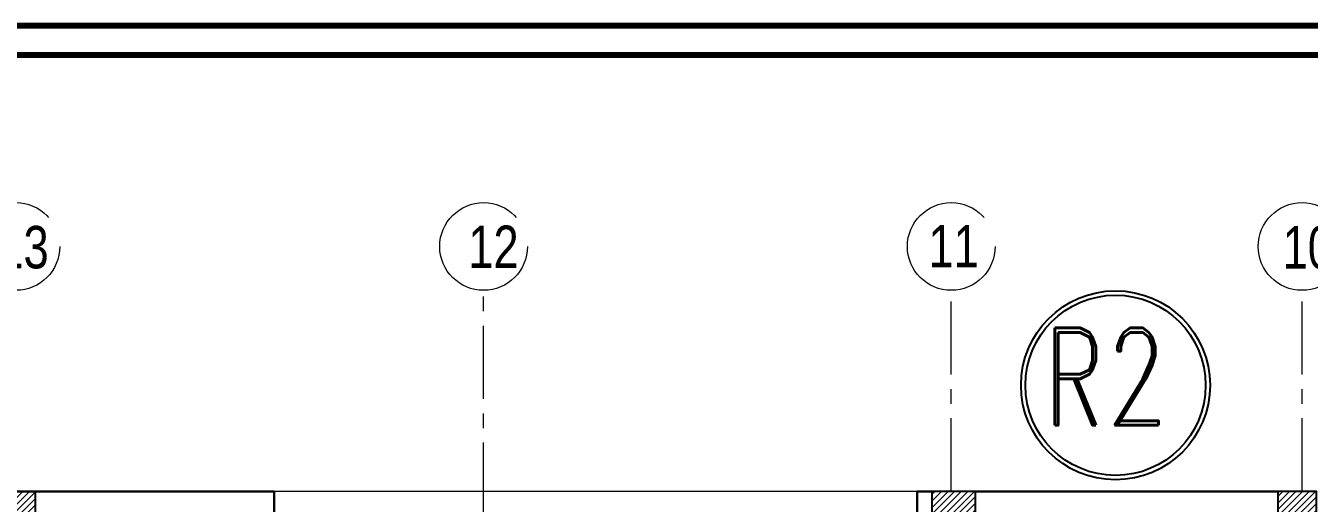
# Model space of a CAD drawing. Extents: x 800 to 995, y 398 to 804.
# Drawn here: x 861.56 to 874.73, y 718.25 to 723.15 of the extents above; entities that cross this region are included whole.
import ezdxf

# ---------------------------------------------------------------- set-up
doc = ezdxf.new("R2010")
doc.units = 0
doc.header["$MEASUREMENT"] = 0
doc.linetypes.add('CENTERX2', pattern=[4, 2.5, -0.5, 0.5, -0.5])
for name, color, linetype, lineweight in [('axis', 1, 'CENTERX2', 5), ('Column', 6, 'CONTINUOUS', 25), ('Elevation', 150, 'CONTINUOUS', 18), ('hatch', 252, 'CONTINUOUS', 9), ('P-TEXT', 1, 'CONTINUOUS', 25), ('txt in circle', 11, 'CONTINUOUS', 13), ('UG-BORDER', 20, 'CONTINUOUS', 80), ('Wall', 252, 'CONTINUOUS', 30)]:
    doc.layers.add(name, color=color, linetype=linetype, lineweight=lineweight)
doc.styles.add('ROMANC', font='romand.shx')
doc.styles.add('SOSA2', font='SOSA.shx', dxfattribs={"width": 0.8})
pattern_1 = [(45, (1093.41557, 380.996185), (-0.0336759605, 0.0336759605), [])]

msp = doc.modelspace()

# ---------------------------------------------------------------- hatches: boundary and pattern name
at = {"layer": 'hatch'}
h = msp.add_hatch(dxfattribs=at)
h.set_pattern_fill('ANSI31', color=252, scale=0.015, style=0)
h.set_pattern_definition(pattern_1)
h.paths.add_polyline_path([(861.259, 716.818), (861.659, 716.818), (861.659, 718.368), (861.259, 718.368)])
h = msp.add_hatch(dxfattribs=at)
h.set_pattern_fill('ANSI31', color=252, scale=0.015, style=0)
h.set_pattern_definition(pattern_1)
h.paths.add_polyline_path([(870.858, 716.918), (871.308, 716.918), (871.308, 718.368), (870.858, 718.368)])
h = msp.add_hatch(dxfattribs=at)
h.set_pattern_fill('ANSI31', color=252, scale=0.015, style=0)
h.set_pattern_definition(pattern_1)
h.paths.add_polyline_path([(874.408, 716.818), (874.808, 716.818), (874.808, 718.368), (874.408, 718.368)])

# ---------------------------------------------------------------- linework, layer by layer
at = {"layer": 'axis', "color": 0, "ltscale": 0.3}
for p, q in [((866.258, 718.118), (866.258, 720.432)), ((871.058, 718.368), (871.058, 720.432)), ((874.658, 718.368), (874.658, 720.432))]:
    msp.add_line(p, q, dxfattribs=at)
at = {"layer": 'axis', "color": 0}
for centre in [(861.458, 720.882), (866.258, 720.882), (871.058, 720.882), (874.658, 720.882)]:
    msp.add_circle(centre, 0.45, dxfattribs=at)
at = {"layer": 'Column', "color": 252}
for points in [[(861.259, 716.818), (861.659, 716.818), (861.659, 718.368), (861.259, 718.368)], [(870.858, 716.918), (871.308, 716.918), (871.308, 718.368), (870.858, 718.368)], [(870.858, 716.918), (871.308, 716.918), (871.308, 718.368), (870.858, 718.368)], [(874.408, 716.818), (874.808, 716.818), (874.808, 718.368), (874.408, 718.368)], [(874.408, 716.818), (874.808, 716.818), (874.808, 718.368), (874.408, 718.368)]]:
    msp.add_lwpolyline(points, close=True, dxfattribs=at)
at = {"layer": 'Elevation', "color": 252, "linetype": 'Continuous'}
msp.add_line((870.708, 718.368), (864.108, 718.368), dxfattribs=at)
at = {"layer": 'P-TEXT', "color": 41}
for radius in [0.97, 0.925]:
    msp.add_circle((872.744, 719.457), radius, dxfattribs=at)
at = {"layer": 'UG-BORDER'}
for p, q in [((943.048, 723.149), (847.847, 723.149)), ((942.745, 722.846), (848.151, 722.846))]:
    msp.add_line(p, q, dxfattribs=at)
at = {"layer": 'Wall', "color": 252, "linetype": 'Continuous'}
for p, q in [((864.108, 718.368), (861.058, 718.368)), ((864.108, 718.368), (864.108, 718.118)), ((870.858, 718.368), (870.708, 718.368)), ((870.708, 718.118), (870.708, 718.368)), ((870.858, 718.368), (870.708, 718.368)), ((870.708, 718.118), (870.708, 718.368)), ((870.708, 718.368), (870.708, 718.118)), ((874.408, 718.368), (871.308, 718.368))]:
    msp.add_line(p, q, dxfattribs=at)

# ---------------------------------------------------------------- texts
at = {"layer": 'P-TEXT', "color": 41, "style": 'ROMANC', "width": 0.75}
msp.add_text('R2', height=1, dxfattribs=at).set_placement((871.994, 719.046))
at = {"layer": 'txt in circle', "color": 0, "ltscale": 0.01, "char_height": 0.4355, "attachment_point": 5, "style": 'SOSA2'}
for s, insert in [('13', (861.536, 720.872)), ('12', (866.359, 720.879)), ('11', (871.083, 720.885)), ('10', (874.717, 720.87))]:
    msp.add_mtext(s, dxfattribs=dict(at, insert=insert))

doc.saveas('drawing.dxf')
